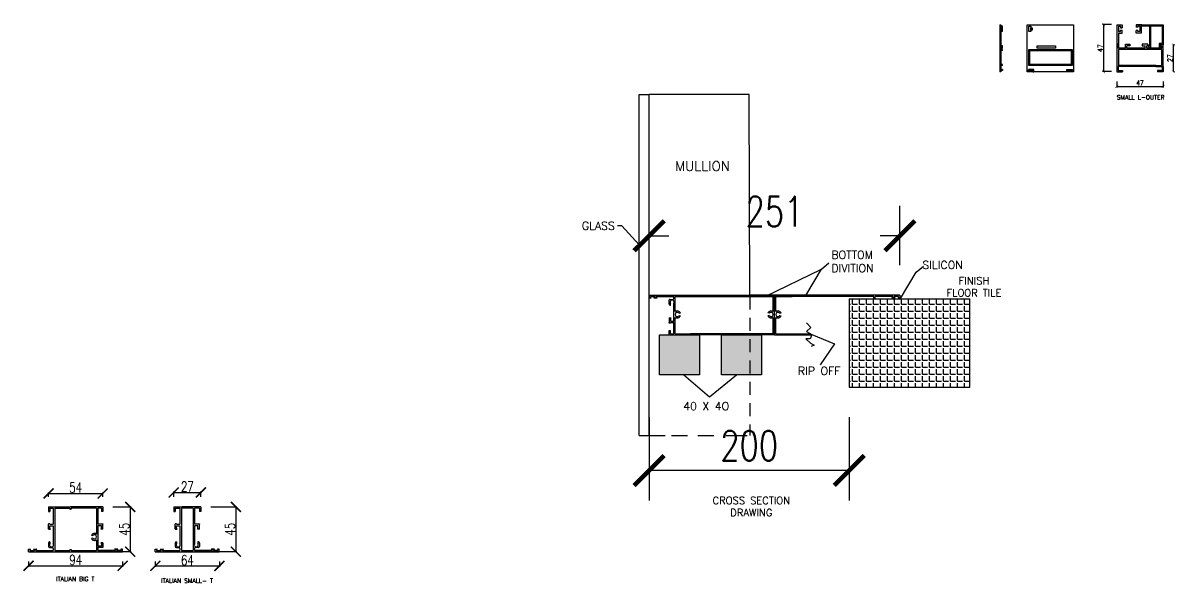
# Model space of a CAD drawing. Header units: millimetres. Extents: x -27371 to -844, y 11365 to 35579.
# Drawn here: x -5271 to -4120, y 14264 to 14824 of the extents above; entities that cross this region are included whole.
import ezdxf

# ---------------------------------------------------------------- set-up
doc = ezdxf.new("R2010")
doc.units = ezdxf.units.MM
doc.layers.get('Defpoints').update_dxf_attribs({"color": 140})
doc.styles.add('Annotative', font='romans.shx')
doc.styles.add('Arch-Dim', font='romans.shx', dxfattribs={"width": 0.75})
doc.dimstyles.new('Annotative-UK', dxfattribs={"dimscale": 0, "dimtxt": 2.5, "dimasz": 1.5, "dimexe": 1.5, "dimexo": 1.5, "dimgap": 0.8, "dimtad": 1, "dimdec": 0, "dimdsep": 46, "dimtxsty": 'Arch-Dim', "dimblk": 'ARCHTICK', "dimcen": 2.5, "dimadec": 1, "dimazin": 2, "dimtfac": 1, "dimtdec": 0, "dimtix": 1, "dimtmove": 2, "dimatfit": 3, "dimfxl": 1, "dimtolj": 1, "dimtzin": 0, "dimarcsym": 0})
pattern_1 = [(0, (0, 0), (0, 6.985), [5.08, -1.905]), (90, (0, 0), (-6.985, 4e-16), [5.08, -1.905])]

# ---------------------------------------------------------------- blocks, each defined once
blk = doc.blocks.new('_ArchTick')
at = {"color": 0, "linetype": 'ByBlock', "const_width": 0.15}
blk.add_lwpolyline([(-0.5, -0.5), (0.5, 0.5)], dxfattribs=at)
blk = doc.blocks.new('*D7')
at = {"color": 0, "lineweight": -2, "transparency": 16777216}
for p, q in [((-4645.7, 14429.8), (-4645.7, 14346.6)), ((-4445.7, 14429.8), (-4445.7, 14346.6)), ((-4445.7, 14376.6), (-4645.7, 14376.6))]:
    blk.add_line(p, q, dxfattribs=at)
at = {"layer": 'Defpoints', "color": 0, "transparency": 16777216}
for p in [(-4645.7, 14459.8), (-4445.7, 14459.8), (-4645.7, 14376.6)]:
    blk.add_point(p, dxfattribs=at)
at = {"color": 0, "lineweight": -2, "transparency": 16777216, "xscale": 30, "yscale": 30, "zscale": 30, "rotation": 180}
blk.add_blockref('_ArchTick', (-4645.7, 14376.6), dxfattribs=at)
at = {"color": 0, "lineweight": -2, "transparency": 16777216, "xscale": 30, "yscale": 30, "zscale": 30}
blk.add_blockref('_ArchTick', (-4445.7, 14376.6), dxfattribs=at)
at = {"color": 0, "transparency": 16777216, "insert": (-4545.7, 14401.3), "char_height": 30, "attachment_point": 5, "style": 'Arch-Dim'}
blk.add_mtext('\\A1;200', dxfattribs=at)
blk = doc.blocks.new('*D8')
at = {"color": 0, "lineweight": -2, "transparency": 16777216}
for p, q in [((-4645.7, 14581.9), (-4645.7, 14641.3)), ((-4395.1, 14581.9), (-4395.1, 14641.3)), ((-4645.7, 14611.3), (-4626.1, 14611.3)), ((-4395.1, 14611.3), (-4414.7, 14611.3))]:
    blk.add_line(p, q, dxfattribs=at)
at = {"layer": 'Defpoints', "color": 0, "transparency": 16777216}
for p in [(-4645.7, 14611.3), (-4645.7, 14551.9), (-4395.1, 14551.9)]:
    blk.add_point(p, dxfattribs=at)
at = {"color": 0, "lineweight": -2, "transparency": 16777216, "xscale": 30, "yscale": 30, "zscale": 30, "rotation": 180}
blk.add_blockref('_ArchTick', (-4645.7, 14611.3), dxfattribs=at)
at = {"color": 0, "lineweight": -2, "transparency": 16777216, "xscale": 30, "yscale": 30, "zscale": 30}
blk.add_blockref('_ArchTick', (-4395.1, 14611.3), dxfattribs=at)
at = {"color": 0, "transparency": 16777216, "insert": (-4520.4, 14635.6), "char_height": 30, "attachment_point": 5, "style": 'Arch-Dim'}
blk.add_mtext('\\A1;251', dxfattribs=at)
blk = doc.blocks.new('*D73')
at = {"color": 0, "lineweight": -2, "ltscale": 1.3, "transparency": 16777216}
for p, q in [((-5245.8, 14350.2), (-5245.8, 14354.6)), ((-5245.8, 14353.6), (-5191.6, 14353.6)), ((-5191.6, 14350.2), (-5191.6, 14354.6))]:
    blk.add_line(p, q, dxfattribs=at)
at = {"layer": 'Defpoints', "color": 0, "ltscale": 1.3, "transparency": 16777216}
for p in [(-5191.6, 14353.6), (-5245.8, 14340.2), (-5191.6, 14340.2)]:
    blk.add_point(p, dxfattribs=at)
at = {"color": 0, "lineweight": -2, "ltscale": 1.3, "transparency": 16777216, "xscale": 10, "yscale": 10, "zscale": 10, "rotation": 180}
blk.add_blockref('_ArchTick', (-5245.8, 14353.6), dxfattribs=at)
at = {"color": 0, "lineweight": -2, "ltscale": 1.3, "transparency": 16777216, "xscale": 10, "yscale": 10, "zscale": 10}
blk.add_blockref('_ArchTick', (-5191.6, 14353.6), dxfattribs=at)
at = {"color": 0, "ltscale": 1.3, "transparency": 16777216, "insert": (-5218.7, 14359.4), "char_height": 10, "attachment_point": 5, "style": 'Arch-Dim'}
blk.add_mtext('\\A1;54', dxfattribs=at)
blk = doc.blocks.new('*D74')
at = {"color": 0, "lineweight": -2, "ltscale": 1.3, "transparency": 16777216}
for p, q in [((-5265.7, 14285.4), (-5265.7, 14280.3)), ((-5171.7, 14285.4), (-5171.7, 14280.3)), ((-5265.7, 14281.3), (-5171.7, 14281.3))]:
    blk.add_line(p, q, dxfattribs=at)
at = {"layer": 'Defpoints', "color": 0, "ltscale": 1.3, "transparency": 16777216}
for p in [(-5265.7, 14295.4), (-5171.7, 14295.4), (-5171.7, 14281.3)]:
    blk.add_point(p, dxfattribs=at)
at = {"color": 0, "lineweight": -2, "ltscale": 1.3, "transparency": 16777216, "xscale": 10, "yscale": 10, "zscale": 10, "rotation": 180}
blk.add_blockref('_ArchTick', (-5265.7, 14281.3), dxfattribs=at)
at = {"color": 0, "lineweight": -2, "ltscale": 1.3, "transparency": 16777216, "xscale": 10, "yscale": 10, "zscale": 10}
blk.add_blockref('_ArchTick', (-5171.7, 14281.3), dxfattribs=at)
at = {"color": 0, "ltscale": 1.3, "transparency": 16777216, "insert": (-5218.7, 14287.1), "char_height": 10, "attachment_point": 5, "style": 'Arch-Dim'}
blk.add_mtext('\\A1;94', dxfattribs=at)
blk = doc.blocks.new('*D75')
at = {"color": 0, "lineweight": -2, "ltscale": 1.3, "transparency": 16777216}
for p, q in [((-5139.1, 14285.4), (-5139.1, 14280.1)), ((-5075.1, 14285.4), (-5075.1, 14280.1)), ((-5139.1, 14281.1), (-5075.1, 14281.1))]:
    blk.add_line(p, q, dxfattribs=at)
at = {"layer": 'Defpoints', "color": 0, "ltscale": 1.3, "transparency": 16777216}
for p in [(-5139.1, 14295.4), (-5075.1, 14295.4), (-5075.1, 14281.1)]:
    blk.add_point(p, dxfattribs=at)
at = {"color": 0, "lineweight": -2, "ltscale": 1.3, "transparency": 16777216, "xscale": 10, "yscale": 10, "zscale": 10, "rotation": 180}
blk.add_blockref('_ArchTick', (-5139.1, 14281.1), dxfattribs=at)
at = {"color": 0, "lineweight": -2, "ltscale": 1.3, "transparency": 16777216, "xscale": 10, "yscale": 10, "zscale": 10}
blk.add_blockref('_ArchTick', (-5075.1, 14281.1), dxfattribs=at)
at = {"color": 0, "ltscale": 1.3, "transparency": 16777216, "insert": (-5107.1, 14286.9), "char_height": 10, "attachment_point": 5, "style": 'Arch-Dim'}
blk.add_mtext('\\A1;64', dxfattribs=at)
blk = doc.blocks.new('*D76')
at = {"color": 0, "lineweight": -2, "ltscale": 1.3, "transparency": 16777216}
for p, q in [((-5120.7, 14350.2), (-5120.7, 14355.6)), ((-5120.7, 14354.6), (-5093.5, 14354.6)), ((-5093.5, 14350.2), (-5093.5, 14355.6))]:
    blk.add_line(p, q, dxfattribs=at)
at = {"layer": 'Defpoints', "color": 0, "ltscale": 1.3, "transparency": 16777216}
for p in [(-5093.5, 14354.6), (-5120.7, 14340.2), (-5093.5, 14340.2)]:
    blk.add_point(p, dxfattribs=at)
at = {"color": 0, "lineweight": -2, "ltscale": 1.3, "transparency": 16777216, "xscale": 10, "yscale": 10, "zscale": 10, "rotation": 180}
blk.add_blockref('_ArchTick', (-5120.7, 14354.6), dxfattribs=at)
at = {"color": 0, "lineweight": -2, "ltscale": 1.3, "transparency": 16777216, "xscale": 10, "yscale": 10, "zscale": 10}
blk.add_blockref('_ArchTick', (-5093.5, 14354.6), dxfattribs=at)
at = {"color": 0, "ltscale": 1.3, "transparency": 16777216, "insert": (-5107.1, 14360.4), "char_height": 10, "attachment_point": 5, "style": 'Arch-Dim'}
blk.add_mtext('\\A1;27', dxfattribs=at)
blk = doc.blocks.new('*D77')
at = {"color": 0, "lineweight": -2, "ltscale": 1.3, "transparency": 16777216}
for p, q in [((-5083.5, 14340.2), (-5057.6, 14340.2)), ((-5058.6, 14340.2), (-5058.6, 14295.4)), ((-5083.5, 14295.4), (-5057.6, 14295.4))]:
    blk.add_line(p, q, dxfattribs=at)
at = {"layer": 'Defpoints', "color": 0, "ltscale": 1.3, "transparency": 16777216}
for p in [(-5093.5, 14340.2), (-5093.5, 14295.4), (-5058.6, 14295.4)]:
    blk.add_point(p, dxfattribs=at)
at = {"color": 0, "lineweight": -2, "ltscale": 1.3, "transparency": 16777216, "xscale": 10, "yscale": 10, "zscale": 10}
for p, rotation in [((-5058.6, 14340.2), 90), ((-5058.6, 14295.4), 270)]:
    blk.add_blockref('_ArchTick', p, dxfattribs=dict(at, rotation=rotation))
at = {"color": 0, "ltscale": 1.3, "transparency": 16777216, "insert": (-5064.4, 14317.8), "char_height": 10, "attachment_point": 5, "rotation": 90, "style": 'Arch-Dim'}
blk.add_mtext('\\A1;45', dxfattribs=at)
blk = doc.blocks.new('*D78')
at = {"color": 0, "lineweight": -2, "ltscale": 1.3, "transparency": 16777216}
for p, q in [((-5181.6, 14340.2), (-5163.2, 14340.2)), ((-5164.2, 14340.2), (-5164.2, 14295.4)), ((-5181.6, 14295.4), (-5163.2, 14295.4))]:
    blk.add_line(p, q, dxfattribs=at)
at = {"layer": 'Defpoints', "color": 0, "ltscale": 1.3, "transparency": 16777216}
for p in [(-5191.6, 14340.2), (-5191.6, 14295.4), (-5164.2, 14295.4)]:
    blk.add_point(p, dxfattribs=at)
at = {"color": 0, "lineweight": -2, "ltscale": 1.3, "transparency": 16777216, "xscale": 10, "yscale": 10, "zscale": 10}
for p, rotation in [((-5164.2, 14340.2), 90), ((-5164.2, 14295.4), 270)]:
    blk.add_blockref('_ArchTick', p, dxfattribs=dict(at, rotation=rotation))
at = {"color": 0, "ltscale": 1.3, "transparency": 16777216, "insert": (-5170, 14317.8), "char_height": 10, "attachment_point": 5, "rotation": 90, "style": 'Arch-Dim'}
blk.add_mtext('\\A1;45', dxfattribs=at)
blk = doc.blocks.new('*D89')
at = {"color": 0, "lineweight": -2, "ltscale": 1.3, "transparency": 16777216}
for p, q in [((-4183.6, 14822.4), (-4192.7, 14822.4)), ((-4191.7, 14822.4), (-4191.7, 14775.4)), ((-4183.8, 14775.4), (-4192.7, 14775.4))]:
    blk.add_line(p, q, dxfattribs=at)
at = {"layer": 'Defpoints', "color": 0, "ltscale": 1.3, "transparency": 16777216}
for p in [(-4173.6, 14822.4), (-4191.7, 14775.4), (-4173.8, 14775.4)]:
    blk.add_point(p, dxfattribs=at)
at = {"color": 0, "lineweight": -2, "ltscale": 1.3, "transparency": 16777216, "xscale": 3, "yscale": 3, "zscale": 3}
for p, rotation in [((-4191.7, 14822.4), 90), ((-4191.7, 14775.4), 270)]:
    blk.add_blockref('_ArchTick', p, dxfattribs=dict(at, rotation=rotation))
at = {"color": 0, "ltscale": 1.3, "transparency": 16777216, "insert": (-4195, 14798.9), "char_height": 5, "attachment_point": 5, "rotation": 90, "style": 'Arch-Dim'}
blk.add_mtext('\\A1;47', dxfattribs=at)
blk = doc.blocks.new('*D90')
at = {"color": 0, "lineweight": -2, "ltscale": 1.3, "transparency": 16777216}
for p, q in [((-4121.9, 14802.4), (-4120.9, 14802.4)), ((-4121.9, 14775.4), (-4121.9, 14802.4)), ((-4121.9, 14775.4), (-4120.9, 14775.4))]:
    blk.add_line(p, q, dxfattribs=at)
at = {"layer": 'Defpoints', "color": 0, "ltscale": 1.3, "transparency": 16777216}
for p in [(-4131.9, 14802.4), (-4121.9, 14802.4), (-4131.9, 14775.4)]:
    blk.add_point(p, dxfattribs=at)
at = {"color": 0, "lineweight": -2, "ltscale": 1.3, "transparency": 16777216, "xscale": 3, "yscale": 3, "zscale": 3}
for p, rotation in [((-4121.9, 14802.4), 90), ((-4121.9, 14775.4), 270)]:
    blk.add_blockref('_ArchTick', p, dxfattribs=dict(at, rotation=rotation))
at = {"color": 0, "ltscale": 1.3, "transparency": 16777216, "insert": (-4125.2, 14788.9), "char_height": 5, "attachment_point": 5, "rotation": 90, "style": 'Arch-Dim'}
blk.add_mtext('\\A1;27', dxfattribs=at)
blk = doc.blocks.new('*D88')
at = {"color": 0, "lineweight": -2, "ltscale": 1.3, "transparency": 16777216}
for p, q in [((-4178.5, 14765.4), (-4178.5, 14759.7)), ((-4178.5, 14760.7), (-4132, 14760.7)), ((-4132, 14765.4), (-4132, 14759.7))]:
    blk.add_line(p, q, dxfattribs=at)
at = {"layer": 'Defpoints', "color": 0, "ltscale": 1.3, "transparency": 16777216}
for p in [(-4178.5, 14775.4), (-4132, 14775.4), (-4132, 14760.7)]:
    blk.add_point(p, dxfattribs=at)
at = {"color": 0, "lineweight": -2, "ltscale": 1.3, "transparency": 16777216, "xscale": 3, "yscale": 3, "zscale": 3, "rotation": 180}
blk.add_blockref('_ArchTick', (-4178.5, 14760.7), dxfattribs=at)
at = {"color": 0, "lineweight": -2, "ltscale": 1.3, "transparency": 16777216, "xscale": 3, "yscale": 3, "zscale": 3}
blk.add_blockref('_ArchTick', (-4132, 14760.7), dxfattribs=at)
at = {"color": 0, "ltscale": 1.3, "transparency": 16777216, "insert": (-4155.2, 14764), "char_height": 5, "attachment_point": 5, "style": 'Arch-Dim'}
blk.add_mtext('\\A1;47', dxfattribs=at)
blk = doc.blocks.new('BEADING')
at = {"color": 5}
for p, q in [((-22.8, 23), (4.2, 23)), ((-17.4, 23), (-22.8, 23)), ((-22.8, 23), (-22.8, 20.4)), ((-21.2, 20.4), (-22.8, 20.4)), ((-21.2, 17.2), (-22.8, 17.2)), ((-22.8, 14.6), (-22.8, 17.2)), ((-18, 14.6), (-22.8, 14.6)), ((-19.2, 21.4), (-21.2, 21.4)), ((-21.2, 21.4), (-21.2, 20.4)), ((-21.2, 16.2), (-21.2, 17.2)), ((-19.2, 16.2), (-21.2, 16.2)), ((-19.2, 21.4), (-19.2, 16.2)), ((-19.2, 21.4), (-19.2, 16.2)), ((-18, 21.8), (-9.7, 21.8)), ((-18, 21.8), (-18, 14.6)), ((-9.7, 21.8), (-9.7, 2)), ((-8.5, 21.8), (3, 21.8)), ((-8.5, 21.8), (-8.5, 0)), ((3, 21.8), (3, 4.2)), ((4.2, 23), (4.2, 3)), ((-9.7, 2), (-10.7, 2)), ((-9.1, 0), (-10.7, 2)), ((-8.5, 0), (-9.1, 0)), ((3, 4.2), (0, 4.2)), ((0, 4.2), (0, 0)), ((1.2, 0), (0, 0)), ((4.2, 3), (1.2, 3)), ((1.2, 3), (1.2, 0))]:
    blk.add_line(p, q, dxfattribs=at)

msp = doc.modelspace()

# ---------------------------------------------------------------- hatches: boundary and pattern name
h = msp.add_hatch()
h.set_pattern_fill('ANGLE', color=1)
h.set_pattern_definition(pattern_1)
h.paths.add_polyline_path([(-4445.69, 14459.79), (-4325.07, 14459.79), (-4325.07, 14548.25), (-4445.69, 14548.25)])
h = msp.add_hatch()
h.set_pattern_fill('ANGLE', color=1)
h.set_pattern_definition(pattern_1)
h.paths.add_polyline_path([(-4395.09, 14549.27), (-4395.09, 14548.25), (-4394.05, 14548.25)])
h = msp.add_hatch(color=1)
h.dxf.hatch_style = 1
h.paths.add_polyline_path([(-4635.26, 14472.07), (-4595.26, 14472.07), (-4595.26, 14512.07), (-4635.26, 14512.07)])
h.paths.add_polyline_path([(-4573.37, 14472.07), (-4533.37, 14472.07), (-4533.37, 14512.07), (-4573.37, 14512.07)])

# ---------------------------------------------------------------- linework, layer by layer
at = {"ltscale": 1.3}
for p, q in [((-4295.14, 14822.38), (-4295.14, 14775.38)), ((-4295.14, 14822.38), (-4294.14, 14822.38)), ((-4294.14, 14822.38), (-4294.14, 14775.38)), ((-4292.6, 14820.78), (-4294.14, 14820.78)), ((-4292.6, 14815.55), (-4294.14, 14815.55)), ((-4292.6, 14815.55), (-4292.6, 14820.78)), ((-4292.6, 14801.38), (-4294.14, 14801.38)), ((-4292.6, 14799.02), (-4294.14, 14799.02)), ((-4292.6, 14797.52), (-4294.14, 14797.52)), ((-4292.6, 14796.52), (-4294.14, 14796.52)), ((-4292.6, 14799.02), (-4292.6, 14801.38)), ((-4292.6, 14796.52), (-4292.6, 14797.52)), ((-4292.6, 14782.58), (-4294.14, 14782.58)), ((-4292.6, 14781.58), (-4294.14, 14781.58)), ((-4292.6, 14781.58), (-4292.6, 14782.58)), ((-4294.14, 14775.38), (-4295.14, 14775.38)), ((-4292.6, 14777.48), (-4294.14, 14777.48)), ((-4292.6, 14776.48), (-4294.14, 14776.48)), ((-4292.6, 14777.48), (-4292.6, 14776.48)), ((-4262.2, 14776.48), (-4268.1, 14776.48)), ((-4262.2, 14775.38), (-4268.1, 14775.38))]:
    msp.add_line(p, q, dxfattribs=at)
for p, q in [((-4178.49, 14822.38), (-4178.49, 14775.38)), ((-4178.49, 14822.38), (-4173.09, 14822.38)), ((-4176.69, 14820.78), (-4176.69, 14815.55)), ((-4176.69, 14820.78), (-4174.69, 14820.78)), ((-4176.69, 14820.78), (-4176.69, 14815.55)), ((-4176.69, 14815.55), (-4174.69, 14815.55)), ((-4176.69, 14813.95), (-4176.69, 14799.02)), ((-4176.69, 14813.95), (-4173.09, 14813.95)), ((-4174.69, 14820.78), (-4174.69, 14819.28)), ((-4174.69, 14819.28), (-4173.09, 14819.28)), ((-4174.69, 14817.05), (-4173.09, 14817.05)), ((-4174.69, 14815.55), (-4174.69, 14817.05)), ((-4173.09, 14822.38), (-4173.09, 14819.28)), ((-4173.09, 14813.95), (-4173.09, 14817.05)), ((-4176.69, 14799.02), (-4176.69, 14803.58)), ((-4176.69, 14802.08), (-4176.69, 14799.02)), ((-4169.75, 14802.88), (-4165.28, 14802.88)), ((-4169.75, 14801.38), (-4169.75, 14802.88)), ((-4165.28, 14802.88), (-4165.28, 14801.38)), ((-4147.52, 14802.88), (-4152.98, 14802.88)), ((-4152.98, 14802.88), (-4152.98, 14801.38)), ((-4147.52, 14802.88), (-4147.52, 14801.38)), ((-4131.99, 14802.38), (-4134.46, 14802.38)), ((-4134.46, 14802.38), (-4134.46, 14800.88)), ((-4131.99, 14775.38), (-4131.99, 14802.38)), ((-4131.99, 14800.88), (-4131.99, 14802.38)), ((-4131.99, 14799.02), (-4131.99, 14801.49)), ((-4169.75, 14799.02), (-4176.69, 14799.02)), ((-4173.09, 14799.02), (-4176.69, 14799.02)), ((-4176.69, 14797.52), (-4176.69, 14781.58)), ((-4133.49, 14797.52), (-4176.69, 14797.52)), ((-4169.75, 14799.02), (-4169.75, 14801.38)), ((-4168.25, 14799.02), (-4168.25, 14801.38)), ((-4165.28, 14801.38), (-4168.25, 14801.38)), ((-4150.02, 14799.02), (-4168.25, 14799.02)), ((-4150.02, 14799.02), (-4166.1, 14799.02)), ((-4152.98, 14801.38), (-4150.02, 14801.38)), ((-4150.02, 14799.02), (-4150.02, 14801.38)), ((-4148.52, 14799.02), (-4148.52, 14801.38)), ((-4147.52, 14801.38), (-4148.52, 14801.38)), ((-4133.49, 14799.02), (-4148.52, 14799.02)), ((-4134.46, 14800.88), (-4133.49, 14800.88)), ((-4133.49, 14799.02), (-4133.49, 14800.88)), ((-4133.49, 14799.02), (-4133.49, 14800.88)), ((-4133.49, 14781.58), (-4133.49, 14797.52)), ((-4139.33, 14780.48), (-4177.09, 14780.48)), ((-4177.09, 14780.48), (-4177.09, 14776.48)), ((-4139.33, 14781.58), (-4176.69, 14781.58)), ((-4139.33, 14781.58), (-4133.49, 14781.58)), ((-4139.33, 14780.48), (-4133.09, 14780.48)), ((-4133.09, 14780.48), (-4133.09, 14776.48)), ((-4131.99, 14780.48), (-4131.99, 14775.38)), ((-4178.49, 14775.38), (-4176.69, 14775.38)), ((-4178.49, 14775.38), (-4176.69, 14775.38)), ((-4178.19, 14775.38), (-4172.59, 14775.38)), ((-4178.19, 14775.38), (-4172.59, 14775.38)), ((-4177.09, 14776.48), (-4172.59, 14776.48)), ((-4172.59, 14776.48), (-4172.59, 14775.38)), ((-4137.59, 14776.48), (-4137.59, 14775.38)), ((-4133.09, 14776.48), (-4137.59, 14776.48)), ((-4131.99, 14775.38), (-4137.59, 14775.38)), ((-4131.99, 14775.38), (-4137.59, 14775.38)), ((-4655.69, 14411.58), (-4655.69, 14752.46)), ((-4655.69, 14752.46), (-4645.69, 14752.46)), ((-4645.69, 14411.58), (-4645.69, 14752.46)), ((-4545.69, 14752.46), (-4645.69, 14752.46)), ((-4545.09, 14551.87), (-4545.69, 14752.46)), ((-4672.85, 14621.18), (-4677.36, 14621.18)), ((-4655.69, 14602.24), (-4672.85, 14621.18)), ((-4473.39, 14577.86), (-4465.98, 14584.16)), ((-4529.84, 14550.67), (-4473.39, 14577.86)), ((-4489.01, 14551.72), (-4473.39, 14577.86)), ((-4394.42, 14548.61), (-4378.8, 14574.75)), ((-4378.8, 14574.75), (-4371.39, 14581.05)), ((-4645.69, 14551.87), (-4495.69, 14551.87)), ((-4645.69, 14551.87), (-4645.69, 14549.27)), ((-4645.69, 14549.27), (-4643.79, 14549.27)), ((-4644.99, 14549.27), (-4643.79, 14549.27)), ((-4644.29, 14550.67), (-4639.89, 14550.67)), ((-4644.29, 14549.71), (-4644.29, 14550.67)), ((-4643.79, 14549.27), (-4644.29, 14549.71)), ((-4640.89, 14549.27), (-4639.89, 14549.97)), ((-4640.89, 14549.27), (-4637.49, 14549.27)), ((-4639.89, 14549.97), (-4639.89, 14550.67)), ((-4638.49, 14550.67), (-4620.99, 14550.67)), ((-4638.49, 14549.97), (-4638.49, 14550.67)), ((-4637.49, 14549.27), (-4638.49, 14549.97)), ((-4620.99, 14548.53), (-4620.99, 14550.67)), ((-4619.59, 14550.67), (-4604.39, 14550.67)), ((-4619.59, 14539.94), (-4619.59, 14550.67)), ((-4619.59, 14535.46), (-4619.59, 14550.67)), ((-4604.39, 14550.67), (-4521.79, 14550.67)), ((-4395.09, 14551.87), (-4545.09, 14551.87)), ((-4545.05, 14550.67), (-4545.05, 14537.46)), ((-4521.79, 14550.67), (-4537.89, 14550.67)), ((-4537.89, 14550.67), (-4521.79, 14550.67)), ((-4521.79, 14550.67), (-4521.79, 14551.87)), ((-4521.79, 14535.46), (-4521.79, 14550.67)), ((-4521.79, 14535.46), (-4521.79, 14550.67)), ((-4520.39, 14550.67), (-4520.39, 14551.87)), ((-4520.39, 14512.07), (-4520.39, 14550.67)), ((-4520.39, 14512.07), (-4520.39, 14550.67)), ((-4518.99, 14550.67), (-4518.99, 14551.87)), ((-4436.39, 14550.67), (-4518.99, 14550.67)), ((-4518.99, 14535.46), (-4518.99, 14550.67)), ((-4518.99, 14535.46), (-4518.99, 14550.67)), ((-4518.99, 14550.67), (-4502.89, 14550.67)), ((-4445.69, 14548.25), (-4325.07, 14548.25)), ((-4445.69, 14548.25), (-4445.69, 14459.79)), ((-4421.19, 14550.67), (-4436.39, 14550.67)), ((-4421.19, 14548.25), (-4421.19, 14550.67)), ((-4421.19, 14548.25), (-4421.19, 14550.67)), ((-4402.29, 14550.67), (-4419.79, 14550.67)), ((-4419.79, 14548.53), (-4419.79, 14550.67)), ((-4403.29, 14549.27), (-4402.29, 14549.97)), ((-4399.89, 14549.27), (-4403.29, 14549.27)), ((-4402.29, 14549.97), (-4402.29, 14550.67)), ((-4396.49, 14550.67), (-4400.89, 14550.67)), ((-4400.89, 14549.97), (-4400.89, 14550.67)), ((-4399.89, 14549.27), (-4400.89, 14549.97)), ((-4396.99, 14549.27), (-4396.49, 14549.71)), ((-4395.09, 14549.27), (-4396.99, 14549.27)), ((-4395.79, 14549.27), (-4396.99, 14549.27)), ((-4396.49, 14549.71), (-4396.49, 14550.67)), ((-4395.09, 14551.87), (-4395.09, 14549.27)), ((-4395.09, 14549.27), (-4394.05, 14548.25)), ((-4395.09, 14549.27), (-4395.09, 14548.25)), ((-4395.09, 14548.25), (-4394.05, 14548.25)), ((-4325.07, 14459.79), (-4325.07, 14548.25)), ((-4625.79, 14543.23), (-4625.79, 14546.81)), ((-4624.92, 14547.67), (-4621.85, 14547.67)), ((-4624.92, 14541.87), (-4624.39, 14541.87)), ((-4624.39, 14541.87), (-4624.39, 14544)), ((-4620.99, 14525.87), (-4620.99, 14544)), ((-4520.39, 14512.07), (-4520.39, 14546.27)), ((-4520.39, 14512.07), (-4520.39, 14546.27)), ((-4625.79, 14529.27), (-4625.79, 14524.47)), ((-4625.79, 14529.27), (-4623.79, 14529.27)), ((-4623.79, 14529.27), (-4624.39, 14528.55)), ((-4624.39, 14528.55), (-4624.39, 14525.87)), ((-4624.39, 14525.87), (-4620.99, 14525.87)), ((-4619.59, 14535.46), (-4619.59, 14535.9)), ((-4619.59, 14513.27), (-4619.59, 14529.72)), ((-4615.82, 14533.73), (-4614.44, 14534.13)), ((-4615.82, 14531.45), (-4614.44, 14531.06)), ((-4545.05, 14529.34), (-4545.05, 14516.14)), ((-4525.55, 14533.73), (-4526.93, 14534.13)), ((-4525.55, 14531.45), (-4526.93, 14531.06)), ((-4521.79, 14535.46), (-4521.79, 14535.9)), ((-4521.79, 14513.27), (-4521.79, 14529.72)), ((-4518.99, 14535.46), (-4518.99, 14535.9)), ((-4518.99, 14513.27), (-4518.99, 14529.72)), ((-4515.22, 14533.73), (-4513.84, 14534.13)), ((-4515.22, 14531.45), (-4513.84, 14531.06)), ((-4625.79, 14523.97), (-4625.79, 14524.47)), ((-4624.39, 14523.97), (-4625.79, 14523.97)), ((-4625.79, 14516.67), (-4624.39, 14516.67)), ((-4625.79, 14512.07), (-4625.79, 14516.67)), ((-4624.39, 14524.47), (-4620.99, 14524.47)), ((-4624.39, 14524.47), (-4624.39, 14523.97)), ((-4624.39, 14513.27), (-4624.39, 14516.67)), ((-4620.99, 14513.27), (-4620.99, 14524.47)), ((-4520.39, 14512.07), (-4520.39, 14524.47)), ((-4520.39, 14512.07), (-4520.39, 14524.47)), ((-4488.53, 14524.08), (-4484.25, 14519.69)), ((-4484.25, 14519.69), (-4488.36, 14515.67)), ((-4488.36, 14515.67), (-4483.18, 14512.63)), ((-4625.79, 14512.07), (-4603.69, 14512.07)), ((-4624.39, 14513.27), (-4620.99, 14513.27)), ((-4619.59, 14513.27), (-4604.39, 14513.27)), ((-4521.79, 14513.27), (-4604.39, 14513.27)), ((-4520.39, 14512.07), (-4603.69, 14512.07)), ((-4545.05, 14508.02), (-4545.05, 14494.81)), ((-4520.39, 14512.07), (-4483.37, 14512.07)), ((-4518.99, 14513.27), (-4484.26, 14513.27)), ((-4484.67, 14508.25), (-4489.06, 14508.25)), ((-4489.06, 14508.25), (-4484.57, 14503.76)), ((-4483.18, 14512.63), (-4484.67, 14508.25)), ((-4484.57, 14503.76), (-4480.93, 14502.04)), ((-4483.18, 14512.63), (-4460.46, 14503.25)), ((-4460.46, 14503.25), (-4474.93, 14482.13)), ((-4480.93, 14502.04), (-4483.82, 14500.65)), ((-4545.05, 14486.7), (-4545.05, 14473.49)), ((-4611.02, 14472.07), (-4585.4, 14450.33)), ((-4585.4, 14450.33), (-4558.36, 14472.07)), ((-4545.05, 14465.37), (-4545.05, 14452.17)), ((-4445.69, 14459.79), (-4325.07, 14459.79)), ((-4545.05, 14444.05), (-4545.05, 14430.84)), ((-4545.05, 14422.42), (-4545.05, 14411.58)), ((-4655.69, 14411.58), (-4645.69, 14411.58)), ((-4645.69, 14411.58), (-4629.58, 14411.58)), ((-4623.35, 14411.58), (-4607.24, 14411.58)), ((-4597.04, 14411.58), (-4580.93, 14411.58)), ((-4568.74, 14411.58), (-4547.86, 14411.58)), ((-5245.81, 14340.16), (-5223.71, 14340.16)), ((-5245.81, 14340.16), (-5245.81, 14335.56)), ((-5245.81, 14335.56), (-5244.41, 14335.56)), ((-5244.41, 14338.96), (-5241.01, 14338.96)), ((-5244.41, 14338.96), (-5244.41, 14335.56)), ((-5241.01, 14338.96), (-5241.01, 14322.76)), ((-5239.61, 14338.96), (-5224.41, 14338.96)), ((-5239.61, 14338.96), (-5239.61, 14296.56)), ((-5224.41, 14338.96), (-5224.41, 14337.96)), ((-5224.41, 14337.96), (-5223.71, 14337.96)), ((-5191.61, 14340.16), (-5223.71, 14340.16)), ((-5223.01, 14337.96), (-5223.71, 14337.96)), ((-5223.01, 14337.96), (-5223.71, 14337.96)), ((-5223.01, 14338.96), (-5223.01, 14337.96)), ((-5197.81, 14338.96), (-5223.01, 14338.96)), ((-5223.01, 14338.96), (-5223.01, 14337.96)), ((-5197.81, 14338.96), (-5197.81, 14313.03)), ((-5193.01, 14338.96), (-5196.41, 14338.96)), ((-5196.41, 14338.96), (-5196.41, 14322.76)), ((-5193.01, 14338.96), (-5193.01, 14335.56)), ((-5191.61, 14335.56), (-5193.01, 14335.56)), ((-5191.61, 14340.16), (-5191.61, 14335.56)), ((-5120.73, 14340.16), (-5112.13, 14340.16)), ((-5120.73, 14340.16), (-5120.73, 14335.56)), ((-5120.73, 14335.56), (-5119.33, 14335.56)), ((-5119.33, 14338.96), (-5114.43, 14338.96)), ((-5119.33, 14338.96), (-5119.33, 14335.56)), ((-5114.43, 14338.96), (-5114.43, 14322.76)), ((-5113.03, 14338.96), (-5112.83, 14338.96)), ((-5113.03, 14338.96), (-5113.03, 14296.56)), ((-5101.23, 14338.96), (-5112.83, 14338.96)), ((-5093.53, 14340.16), (-5112.13, 14340.16)), ((-5101.23, 14338.96), (-5101.23, 14296.56)), ((-5094.93, 14338.96), (-5099.83, 14338.96)), ((-5099.83, 14338.96), (-5099.83, 14322.76)), ((-5094.93, 14338.96), (-5094.93, 14335.56)), ((-5093.53, 14335.56), (-5094.93, 14335.56)), ((-5093.53, 14340.16), (-5093.53, 14335.56)), ((-5244.41, 14323.26), (-5245.81, 14323.26)), ((-5245.81, 14323.26), (-5245.81, 14322.76)), ((-5245.81, 14317.96), (-5245.81, 14322.76)), ((-5244.41, 14322.76), (-5244.41, 14323.26)), ((-5244.41, 14322.76), (-5241.01, 14322.76)), ((-5244.41, 14321.36), (-5241.01, 14321.36)), ((-5244.41, 14318.68), (-5244.41, 14321.36)), ((-5243.81, 14317.96), (-5244.41, 14318.68)), ((-5241.01, 14321.36), (-5241.01, 14303.23)), ((-5193.01, 14322.76), (-5196.41, 14322.76)), ((-5196.41, 14321.36), (-5196.41, 14300.96)), ((-5193.01, 14321.36), (-5196.41, 14321.36)), ((-5193.61, 14317.96), (-5193.01, 14318.68)), ((-5193.01, 14322.76), (-5193.01, 14323.26)), ((-5193.01, 14323.26), (-5191.61, 14323.26)), ((-5193.01, 14318.68), (-5193.01, 14321.36)), ((-5191.61, 14323.26), (-5191.61, 14322.76)), ((-5191.61, 14317.96), (-5191.61, 14322.76)), ((-5117.83, 14323.26), (-5119.23, 14323.26)), ((-5119.23, 14323.26), (-5119.23, 14322.76)), ((-5119.23, 14317.96), (-5119.23, 14322.76)), ((-5117.83, 14322.76), (-5117.83, 14323.26)), ((-5117.83, 14322.76), (-5114.43, 14322.76)), ((-5117.83, 14321.36), (-5114.43, 14321.36)), ((-5117.83, 14318.68), (-5117.83, 14321.36)), ((-5117.23, 14317.96), (-5117.83, 14318.68)), ((-5114.43, 14321.36), (-5114.43, 14303.23)), ((-5096.43, 14322.76), (-5099.83, 14322.76)), ((-5099.83, 14321.36), (-5099.83, 14303.23)), ((-5096.43, 14321.36), (-5099.83, 14321.36)), ((-5097.03, 14317.96), (-5096.43, 14318.68)), ((-5096.43, 14322.76), (-5096.43, 14323.26)), ((-5096.43, 14323.26), (-5095.03, 14323.26)), ((-5096.43, 14318.68), (-5096.43, 14321.36)), ((-5095.03, 14323.26), (-5095.03, 14322.76)), ((-5095.03, 14317.96), (-5095.03, 14322.76)), ((-5245.81, 14317.96), (-5243.81, 14317.96)), ((-5239.61, 14311.85), (-5239.61, 14296.56)), ((-5201.57, 14311.31), (-5202.96, 14311.7)), ((-5201.57, 14309.02), (-5202.96, 14308.63)), ((-5197.81, 14307.29), (-5197.81, 14306.85)), ((-5197.81, 14307.29), (-5197.81, 14296.56)), ((-5197.81, 14306.85), (-5197.81, 14296.56)), ((-5191.61, 14317.96), (-5193.61, 14317.96)), ((-5119.23, 14317.96), (-5117.23, 14317.96)), ((-5113.03, 14311.85), (-5113.03, 14296.56)), ((-5101.23, 14307.29), (-5101.23, 14296.56)), ((-5101.23, 14306.85), (-5101.23, 14296.56)), ((-5095.03, 14317.96), (-5097.03, 14317.96)), ((-5265.71, 14295.36), (-5265.71, 14297.96)), ((-5265.71, 14297.96), (-5263.81, 14297.96)), ((-5265.71, 14295.36), (-5171.71, 14295.36)), ((-5265.01, 14297.96), (-5263.81, 14297.96)), ((-5263.81, 14297.96), (-5264.31, 14297.52)), ((-5264.31, 14297.52), (-5264.31, 14296.56)), ((-5264.31, 14296.56), (-5259.91, 14296.56)), ((-5260.91, 14297.96), (-5257.51, 14297.96)), ((-5260.91, 14297.96), (-5259.91, 14297.26)), ((-5259.91, 14297.26), (-5259.91, 14296.56)), ((-5257.51, 14297.96), (-5258.51, 14297.26)), ((-5258.51, 14297.26), (-5258.51, 14296.56)), ((-5258.51, 14296.56), (-5241.01, 14296.56)), ((-5245.81, 14304), (-5245.81, 14300.42)), ((-5244.95, 14305.36), (-5244.41, 14305.36)), ((-5244.95, 14299.56), (-5241.87, 14299.56)), ((-5244.41, 14305.36), (-5244.41, 14303.23)), ((-5241.01, 14298.7), (-5241.01, 14296.56)), ((-5239.61, 14296.56), (-5224.41, 14296.56)), ((-5224.41, 14297.56), (-5223.01, 14297.56)), ((-5224.41, 14297.56), (-5224.41, 14296.56)), ((-5223.01, 14297.56), (-5223.01, 14296.56)), ((-5223.01, 14296.56), (-5197.81, 14296.56)), ((-5193.01, 14300.96), (-5196.41, 14300.96)), ((-5191.61, 14299.56), (-5196.41, 14299.56)), ((-5196.41, 14299.56), (-5196.41, 14296.56)), ((-5196.41, 14296.56), (-5178.91, 14296.56)), ((-5178.91, 14296.56), (-5195.01, 14296.56)), ((-5191.61, 14304.36), (-5193.61, 14304.36)), ((-5193.61, 14304.36), (-5193.01, 14303.64)), ((-5193.01, 14303.64), (-5193.01, 14300.96)), ((-5191.61, 14304.36), (-5191.61, 14299.56)), ((-5176.51, 14297.96), (-5179.91, 14297.96)), ((-5179.91, 14297.96), (-5178.91, 14297.26)), ((-5178.91, 14297.26), (-5178.91, 14296.56)), ((-5176.51, 14297.96), (-5177.51, 14297.26)), ((-5177.51, 14297.26), (-5177.51, 14296.56)), ((-5177.51, 14296.56), (-5173.11, 14296.56)), ((-5173.11, 14296.56), (-5177.51, 14296.56)), ((-5171.71, 14297.96), (-5173.61, 14297.96)), ((-5172.41, 14297.96), (-5173.61, 14297.96)), ((-5173.61, 14297.96), (-5173.11, 14297.52)), ((-5173.11, 14297.52), (-5173.11, 14296.56)), ((-5171.71, 14295.36), (-5171.71, 14297.96)), ((-5139.13, 14295.36), (-5139.13, 14297.96)), ((-5139.13, 14297.96), (-5137.23, 14297.96)), ((-5139.13, 14295.36), (-5075.13, 14295.36)), ((-5138.43, 14297.96), (-5137.23, 14297.96)), ((-5137.23, 14297.96), (-5137.73, 14297.52)), ((-5137.73, 14297.52), (-5137.73, 14296.56)), ((-5137.73, 14296.56), (-5133.33, 14296.56)), ((-5134.33, 14297.96), (-5130.93, 14297.96)), ((-5134.33, 14297.96), (-5133.33, 14297.26)), ((-5133.33, 14297.26), (-5133.33, 14296.56)), ((-5130.93, 14297.96), (-5131.93, 14297.26)), ((-5131.93, 14297.26), (-5131.93, 14296.56)), ((-5131.93, 14296.56), (-5114.43, 14296.56)), ((-5119.23, 14304), (-5119.23, 14300.42)), ((-5118.37, 14305.36), (-5117.83, 14305.36)), ((-5118.37, 14299.56), (-5115.3, 14299.56)), ((-5117.83, 14305.36), (-5117.83, 14303.23)), ((-5114.43, 14298.7), (-5114.43, 14296.56)), ((-5113.03, 14296.56), (-5111.43, 14296.56)), ((-5111.43, 14296.56), (-5101.23, 14296.56)), ((-5099.83, 14298.7), (-5099.83, 14296.56)), ((-5099.83, 14296.56), (-5082.33, 14296.56)), ((-5095.9, 14299.56), (-5098.97, 14299.56)), ((-5082.33, 14296.56), (-5098.43, 14296.56)), ((-5096.43, 14305.36), (-5096.43, 14303.23)), ((-5095.9, 14305.36), (-5096.43, 14305.36)), ((-5095.03, 14304), (-5095.03, 14300.42)), ((-5079.93, 14297.96), (-5083.33, 14297.96)), ((-5083.33, 14297.96), (-5082.33, 14297.26)), ((-5082.33, 14297.26), (-5082.33, 14296.56)), ((-5079.93, 14297.96), (-5080.93, 14297.26)), ((-5080.93, 14297.26), (-5080.93, 14296.56)), ((-5080.93, 14296.56), (-5076.53, 14296.56)), ((-5076.53, 14296.56), (-5080.93, 14296.56)), ((-5075.13, 14297.96), (-5077.03, 14297.96)), ((-5075.83, 14297.96), (-5077.03, 14297.96)), ((-5077.03, 14297.96), (-5076.53, 14297.52)), ((-5076.53, 14297.52), (-5076.53, 14296.56)), ((-5075.13, 14295.36), (-5075.13, 14297.96))]:
    msp.add_line(p, q)
for points in [[(-4268.1, 14822.38), (-4221.54, 14822.38), (-4221.54, 14775.38), (-4268.1, 14775.38)], [(-4266.3, 14820.78), (-4264.3, 14820.78), (-4264.3, 14815.55), (-4266.3, 14815.55)], [(-4264.3, 14819.28), (-4262.98, 14819.28), (-4262.98, 14817.05), (-4264.3, 14817.05)], [(-4266.3, 14797.52), (-4223.1, 14797.52), (-4223.1, 14781.58), (-4266.3, 14781.58)], [(-4265.3, 14796.52), (-4224.1, 14796.52), (-4224.1, 14782.58), (-4265.3, 14782.58)], [(-4257.85, 14801.38), (-4239.62, 14801.38), (-4239.62, 14799.02), (-4257.85, 14799.02)]]:
    msp.add_lwpolyline(points, close=True, dxfattribs=at)
for points in [[(-4262.2, 14775.38), (-4261.2, 14775.38), (-4261.2, 14776.48), (-4261.2, 14777.48), (-4266.7, 14777.48), (-4266.7, 14776.48), (-4262.2, 14776.48), (-4262.2, 14775.38)], [(-4227.2, 14775.38), (-4228.2, 14775.38), (-4228.2, 14776.48), (-4228.2, 14777.48), (-4222.7, 14777.48), (-4222.7, 14776.48), (-4227.2, 14776.48), (-4227.2, 14775.38)]]:
    msp.add_lwpolyline(points, dxfattribs=at)
for points in [[(-4635.26, 14512.07), (-4595.26, 14512.07), (-4595.26, 14472.07), (-4635.26, 14472.07)], [(-4573.37, 14512.07), (-4533.37, 14512.07), (-4533.37, 14472.07), (-4573.37, 14472.07)]]:
    msp.add_lwpolyline(points, close=True)
for centre, radius, start, end in [((-4621.85, 14548.53), 0.861, 270, 0), ((-4418.92, 14548.53), 0.861, 180, 199.07503), ((-4624.92, 14546.81), 0.861, 90, 180), ((-4624.38, 14543.17), 1.41, 177.5397, 247.09385), ((-4622.69, 14545.04), 1.99, 328.53616, 211.46384), ((-4617.59, 14532.59), 2.1, 32.99261, 327.00739), ((-4617.59, 14532.59), 3.5, 26.01643, 124.8499), ((-4617.59, 14532.59), 3.5, 235.1501, 333.98357), ((-4523.79, 14532.59), 3.5, 55.1501, 153.98357), ((-4523.79, 14532.59), 3.5, 206.01643, 304.8499), ((-4523.79, 14532.59), 2.1, 212.99261, 147.00739), ((-4516.99, 14532.59), 2.1, 32.99261, 327.00739), ((-4516.99, 14532.59), 3.5, 26.01643, 124.8499), ((-4516.99, 14532.59), 3.5, 235.1501, 333.98357), ((-5199.81, 14310.16), 3.5, 55.1501, 153.98357), ((-5199.81, 14310.16), 3.5, 206.01643, 304.8499), ((-5199.81, 14310.16), 2.1, 212.99261, 147.00739), ((-5244.4, 14304.06), 1.41, 112.90615, 182.4603), ((-5244.95, 14300.42), 0.861, 180, 270), ((-5242.71, 14302.19), 1.99, 148.53616, 31.46384), ((-5241.87, 14298.7), 0.861, 0, 90), ((-5117.82, 14304.06), 1.41, 112.90615, 182.4603), ((-5118.37, 14300.42), 0.861, 180, 270), ((-5116.13, 14302.19), 1.99, 148.53616, 31.46384), ((-5115.3, 14298.7), 0.861, 0, 90), ((-5098.13, 14302.19), 1.99, 148.53616, 31.46384), ((-5098.97, 14298.7), 0.861, 90, 180), ((-5096.44, 14304.06), 1.41, 357.5397, 67.09385), ((-5095.9, 14300.42), 0.861, 270, 360)]:
    msp.add_arc(centre, radius, start, end)

# ---------------------------------------------------------------- block references
msp.add_blockref('BEADING', (-4136.14, 14799.38))

# ---------------------------------------------------------------- texts
at = {"attachment_point": 1, "style": 'Annotative'}
for s, insert, char_height, width in [('\\pxqc;SMALL L-OUTER', (-4192.49, 14751.89), 4.3687, 75.8459), ('MULLION', (-4619.66, 14685.76), 9.661, 26.8254), ('GLASS', (-4712.84, 14625.27), 7.995, 22.1991), ('BOTTOM DIVITION', (-4463.55, 14596.21), 7.9948, 11.1331), ('SILICON', (-4372.71, 14586.08), 7.995, 11.1331), ('\\pxqc;FINISH FLOOR TILE', (-4356.67, 14569.96), 7.2852, 71.193), ('RIP OFF', (-4497.04, 14480.16), 7.995, 49.1997), ('40 X 4O', (-4611.62, 14444.87), 7.995, 66.1539), ('\\pxqc;CROSS SECTION DRAWING', (-4589.7, 14350.2), 7.2852, 92.3195), ('ITALIAN BIG T', (-5238.23, 14270.3), 4.3687, 50.1369), ('ITALIAN SMALL- T', (-5133.34, 14268.44), 4.3687, 72.623)]:
    msp.add_mtext(s, dxfattribs=dict(at, insert=insert, char_height=char_height, width=width))

# ---------------------------------------------------------------- dimensions: what is measured, and where the dimension line sits
at = {"ltscale": 1.3}
for base, p1, p2, override, picture, middle in [((-4191.7, 14775.38), (-4173.58, 14822.38), (-4173.75, 14775.38), {"dimtxt": 5, "dimasz": 3, "dimexe": 1, "dimexo": 10, "dimzin": 3}, '*D89', (-4195, 14798.88)), ((-4121.94, 14802.38), (-4131.94, 14775.38), (-4131.94, 14802.38), {"dimtxt": 5, "dimasz": 3, "dimexe": 1, "dimexo": 10, "dimzin": 3}, '*D90', (-4125.24, 14788.88)), ((-5164.21, 14295.36), (-5191.61, 14340.16), (-5191.61, 14295.36), {"dimtxt": 10, "dimasz": 10, "dimexe": 1, "dimexo": 10, "dimzin": 3}, '*D78', (-5170.01, 14317.76)), ((-5058.6, 14295.36), (-5093.53, 14340.16), (-5093.53, 14295.36), {"dimtxt": 10, "dimasz": 10, "dimexe": 1, "dimexo": 10, "dimzin": 3}, '*D77', (-5064.4, 14317.76))]:
    dim = msp.add_linear_dim(base=base, p1=p1, p2=p2, angle=90, dimstyle='Annotative-UK', override=override, dxfattribs=at)
    dim.commit()
    dim.dimension.update_dxf_attribs({"geometry": picture, "text_midpoint": middle})
for base, p1, p2, override, picture, middle in [((-4131.99293928, 14760.68700266), (-4178.49293928, 14775.38261107), (-4131.99293928, 14775.38261107), {"dimtxt": 5, "dimasz": 3, "dimexe": 1, "dimexo": 10, "dimzin": 3}, '*D88', (-4155.24293928, 14763.98700266)), ((-5191.61, 14353.63), (-5245.81, 14340.16), (-5191.61, 14340.16), {"dimtxt": 10, "dimasz": 10, "dimexe": 1, "dimexo": 10, "dimzin": 3}, '*D73', (-5218.71, 14359.43)), ((-5093.53, 14354.62), (-5120.73, 14340.16), (-5093.53, 14340.16), {"dimtxt": 10, "dimasz": 10, "dimexe": 1, "dimexo": 10, "dimzin": 3}, '*D76', (-5107.13, 14360.42)), ((-5171.71, 14281.28), (-5265.71, 14295.36), (-5171.71, 14295.36), {"dimtxt": 10, "dimasz": 10, "dimexe": 1, "dimexo": 10, "dimzin": 3}, '*D74', (-5218.71, 14287.08)), ((-5075.13, 14281.1), (-5139.13, 14295.36), (-5075.13, 14295.36), {"dimtxt": 10, "dimasz": 10, "dimexe": 1, "dimexo": 10, "dimzin": 3}, '*D75', (-5107.13, 14286.9))]:
    dim = msp.add_linear_dim(base=base, p1=p1, p2=p2, dimstyle='Annotative-UK', override=override, dxfattribs=at)
    dim.commit()
    dim.dimension.update_dxf_attribs({"geometry": picture, "text_midpoint": middle})
for base, p1, p2, picture, middle in [((-4645.69, 14611.29), (-4395.09, 14551.87), (-4645.69, 14551.87), '*D8', (-4520.39, 14635.59)), ((-4645.69, 14376.58), (-4445.69, 14459.79), (-4645.69, 14459.79), '*D7', (-4545.69, 14401.27))]:
    dim = msp.add_linear_dim(base=base, p1=p1, p2=p2, dimstyle='Annotative-UK', override={"dimtxt": 0.3, "dimasz": 0.3, "dimexe": 0.3, "dimexo": 0.3, "dimzin": 3})
    dim.commit()
    dim.dimension.update_dxf_attribs({"geometry": picture, "text_midpoint": middle, "dimtype": 160})

doc.saveas('drawing.dxf')
